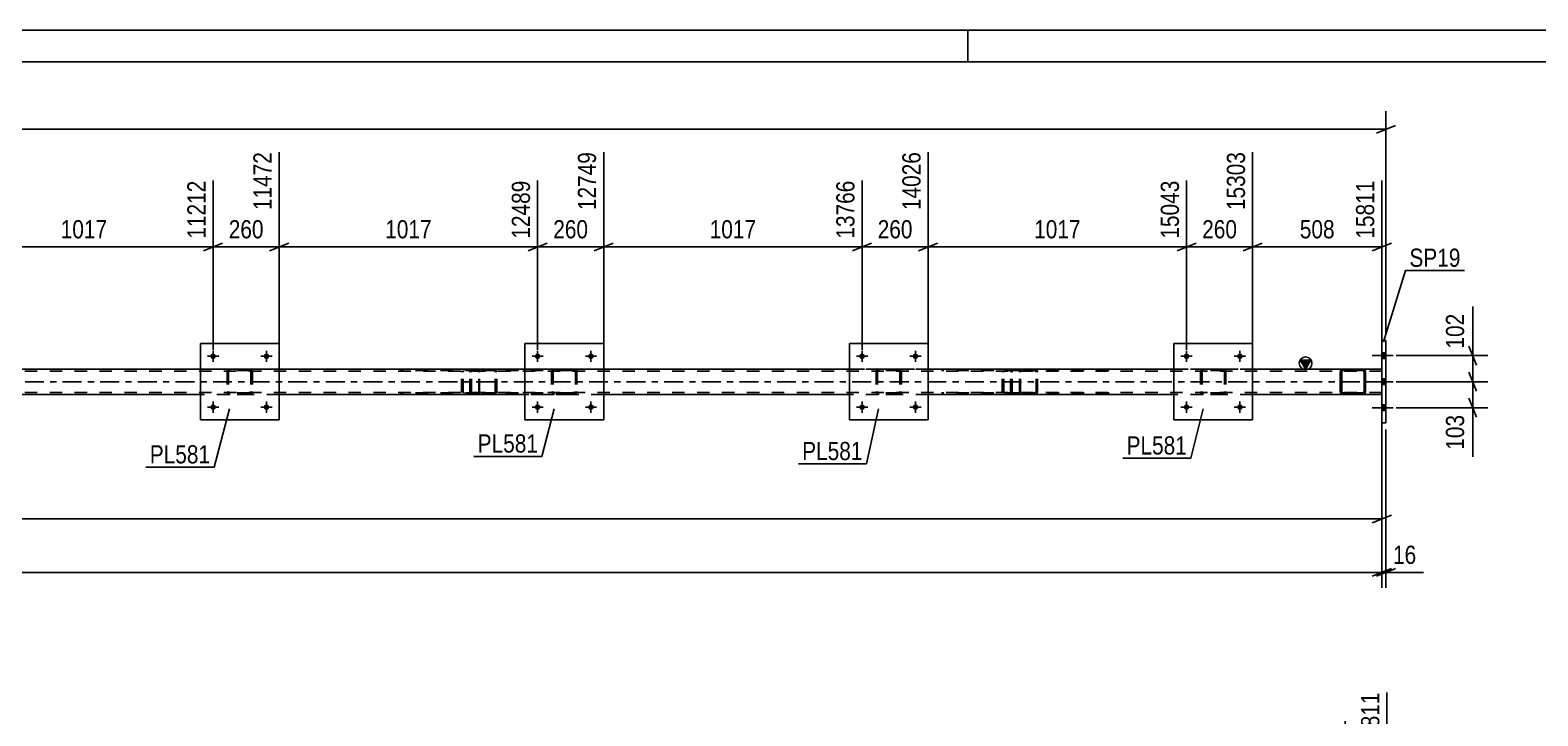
# Model space of a CAD drawing. Header units: millimetres. Extents: x -78 to 763, y -439 to 155.
# Drawn here: x 404.9 to 642.2, y 47.5 to 155.4 of the extents above; entities that cross this region are included whole.
import ezdxf

# ---------------------------------------------------------------- set-up
doc = ezdxf.new("R2010")
doc.units = ezdxf.units.MM
doc.linetypes.add('DXK_LINE_DOT2', pattern=[3.9198, 1.9599, -1.9599])
doc.linetypes.add('DXK_LINE_DOT3', pattern=[5.9187, 2.979, -0.9799, 0.9799, -0.9799])
doc.styles.add('Arial Narrow', font='ARIALN.TTF', dxfattribs={"height": 0.2})

# ---------------------------------------------------------------- blocks, each defined once
blk = doc.blocks.new('Unknown-800830732-1133')
at = {"color": 5, "linetype": 'Continuous'}
for p, q in [((762.53, 155.43), (-78.47, 155.43)), ((552.53, 150.43), (552.53, 155.43)), ((757.53, 150.43), (-73.47, 150.43))]:
    blk.add_line(p, q, dxfattribs=at)
blk = doc.blocks.new('Part-800830732-2221 - 2182')
at = {"linetype": 'Continuous'}
blk.add_hatch(color=2, dxfattribs=at).paths.add_polyline_path([(605.69, 102.08), (604.89, 103.48), (606.49, 103.48)])
at = {"color": 7, "linetype": 'DXK_LINE_DOT2'}
for p, q in [((614.66, 102.08), (74.15, 102.08)), ((444.11, 102.08), (431.71, 102.08)), ((495.19, 102.08), (482.79, 102.08)), ((546.27, 102.08), (533.87, 102.08)), ((597.35, 102.08), (584.95, 102.08)), ((617.69, 98.08), (617.69, 102.08)), ((617.69, 102.08), (617.69, 102.08)), ((617.69, 102.08), (617.69, 98.08)), ((617.69, 101.76), (13.47, 101.76)), ((617.69, 101.76), (617.69, 101.76)), ((617.69, 98.4), (13.47, 98.4)), ((444.11, 98.08), (431.71, 98.08)), ((495.19, 98.08), (482.79, 98.08)), ((546.27, 98.08), (533.87, 98.08)), ((597.35, 98.08), (584.95, 98.08)), ((617.69, 98.4), (617.69, 98.4)), ((617.69, 98.08), (617.69, 98.08))]:
    blk.add_line(p, q, dxfattribs=at)
at = {"color": 2, "linetype": 'Continuous'}
for p, q in [((431.71, 102.08), (393.03, 102.08)), ((482.79, 102.08), (444.11, 102.08)), ((533.87, 102.08), (495.19, 102.08)), ((584.95, 102.08), (546.27, 102.08)), ((611.6, 102.08), (597.35, 102.08)), ((605.69, 102.08), (604.89, 103.48)), ((604.89, 103.48), (606.49, 103.48)), ((606.49, 103.48), (605.69, 102.08)), ((617.69, 102.08), (614.66, 102.08)), ((431.71, 98.08), (393.03, 98.08)), ((482.79, 98.08), (444.11, 98.08)), ((533.87, 98.08), (495.19, 98.08)), ((584.95, 98.08), (546.27, 98.08)), ((617.69, 98.08), (597.35, 98.08))]:
    blk.add_line(p, q, dxfattribs=at)
at = {"color": 7, "linetype": 'DXK_LINE_DOT3'}
blk.add_line((13.47, 100.08), (617.69, 100.08), dxfattribs=at)
at = {"color": 2, "linetype": 'Continuous'}
blk.add_circle((605.69, 102.98), 1, dxfattribs=at)
blk = doc.blocks.new('Part-800830732-2288 - 2182')
at = {"color": 7, "linetype": 'DXK_LINE_DOT2'}
for p, q in [((475.39, 102.08), (463.23, 102.08)), ((473.3, 102.08), (473.11, 102.04)), ((474.11, 102.08), (474.11, 101.84)), ((475.49, 102.04), (475.39, 102.08)), ((475.39, 101.84), (463.23, 101.84)), ((472.82, 101.73), (472.8, 101.6)), ((472.8, 98.56), (472.8, 101.6)), ((472.83, 101.78), (472.82, 101.73)), ((473.05, 101.6), (473.07, 101.69)), ((473.05, 98.56), (473.05, 101.6)), ((473.07, 101.69), (473.12, 101.77)), ((473.12, 101.77), (473.2, 101.82)), ((473.2, 101.82), (473.3, 101.84)), ((475.39, 101.84), (475.44, 101.82)), ((475.44, 101.82), (475.49, 101.77)), ((475.58, 101.94), (475.49, 102.04)), ((475.49, 101.77), (475.51, 101.69)), ((475.51, 101.69), (475.53, 101.6)), ((475.53, 98.56), (475.53, 101.6)), ((475.64, 101.78), (475.58, 101.94)), ((475.66, 101.6), (475.64, 101.78)), ((475.66, 98.56), (475.66, 101.6)), ((475.39, 98.32), (463.23, 98.32)), ((475.39, 98.08), (463.23, 98.08)), ((472.8, 98.56), (472.81, 98.47)), ((472.81, 98.47), (472.83, 98.37)), ((473.07, 98.47), (473.05, 98.56)), ((473.12, 98.39), (473.07, 98.47)), ((473.11, 98.11), (473.3, 98.08)), ((473.2, 98.34), (473.12, 98.39)), ((473.3, 98.32), (473.2, 98.34)), ((474.11, 98.08), (474.11, 98.32)), ((475.44, 98.34), (475.39, 98.32)), ((475.39, 98.08), (475.49, 98.11)), ((475.49, 98.39), (475.44, 98.34)), ((475.51, 98.47), (475.49, 98.39)), ((475.49, 98.11), (475.58, 98.22)), ((475.53, 98.56), (475.51, 98.47)), ((475.58, 98.22), (475.64, 98.37)), ((475.64, 98.37), (475.66, 98.56))]:
    blk.add_line(p, q, dxfattribs=at)
blk = doc.blocks.new('Bolt-800830732-2224 - 2182')
at = {"linetype": 'Continuous'}
for points in [[(618.33, 103.74), (618.33, 104.62), (617.69, 104.62), (617.69, 103.74)], [(618.33, 103.74), (618.33, 104.62), (617.69, 104.62), (617.69, 103.74)], [(618.33, 103.74), (618.33, 104.62), (617.69, 104.62), (617.69, 103.74)], [(618.33, 99.64), (618.33, 100.52), (617.69, 100.52), (617.69, 99.64)], [(618.33, 99.64), (618.33, 100.52), (617.69, 100.52), (617.69, 99.64)], [(618.33, 95.54), (618.33, 96.42), (617.69, 96.42), (617.69, 95.54)], [(618.33, 95.54), (618.33, 96.42), (617.69, 96.42), (617.69, 95.54)], [(618.33, 95.54), (618.33, 96.42), (617.69, 96.42), (617.69, 95.54)]]:
    blk.add_hatch(color=1, dxfattribs=at).paths.add_polyline_path(points)
at = {"color": 1, "linetype": 'Continuous'}
for p, q in [((618.33, 104.62), (617.69, 104.62)), ((618.33, 104.62), (617.69, 104.62)), ((618.33, 104.62), (617.69, 104.62)), ((619.49, 104.18), (616.17, 104.18)), ((619.49, 104.18), (616.17, 104.18)), ((619.49, 104.18), (616.17, 104.18)), ((618.33, 103.74), (617.69, 103.74)), ((618.33, 103.74), (617.69, 103.74)), ((618.33, 103.74), (617.69, 103.74)), ((619.49, 100.08), (616.17, 100.08)), ((619.49, 100.08), (616.17, 100.08)), ((618.33, 100.52), (617.69, 100.52)), ((618.33, 100.52), (617.69, 100.52)), ((618.33, 99.64), (617.69, 99.64)), ((618.33, 99.64), (617.69, 99.64)), ((619.49, 95.98), (616.17, 95.98)), ((619.49, 95.98), (616.17, 95.98)), ((619.49, 95.98), (616.17, 95.98)), ((618.33, 96.42), (617.69, 96.42)), ((618.33, 96.42), (617.69, 96.42)), ((618.33, 96.42), (617.69, 96.42)), ((618.33, 95.54), (617.69, 95.54)), ((618.33, 95.54), (617.69, 95.54)), ((618.33, 95.54), (617.69, 95.54))]:
    blk.add_line(p, q, dxfattribs=at)
blk = doc.blocks.new('Part-800830732-2250 - 2182')
at = {"color": 7, "linetype": 'DXK_LINE_DOT2'}
for p, q in [((474.62, 102.08), (474.43, 102.04)), ((474.62, 102.08), (477.86, 102.08)), ((489.61, 102.08), (474.62, 102.08)), ((478.05, 102.04), (477.86, 102.08)), ((474.14, 101.73), (474.11, 101.6)), ((474.11, 98.56), (474.11, 101.6)), ((474.15, 101.78), (474.14, 101.73)), ((474.37, 101.6), (474.39, 101.69)), ((474.37, 98.56), (474.37, 101.6)), ((474.39, 101.69), (474.44, 101.77)), ((474.44, 101.77), (474.53, 101.82)), ((474.53, 101.82), (474.62, 101.84)), ((489.61, 101.84), (474.62, 101.84)), ((477.86, 101.84), (477.96, 101.82)), ((477.96, 101.82), (478.04, 101.77)), ((478.04, 101.77), (478.1, 101.69)), ((478.1, 101.69), (478.11, 101.6)), ((478.11, 98.56), (478.11, 101.6)), ((478.34, 101.73), (478.33, 101.78)), ((478.37, 101.6), (478.34, 101.73)), ((478.37, 98.56), (478.37, 101.6)), ((474.11, 98.56), (474.13, 98.47)), ((474.13, 98.47), (474.15, 98.37)), ((474.39, 98.47), (474.37, 98.56)), ((474.44, 98.39), (474.39, 98.47)), ((474.43, 98.11), (474.62, 98.08)), ((474.53, 98.34), (474.44, 98.39)), ((474.62, 98.32), (474.53, 98.34)), ((489.61, 98.32), (474.62, 98.32)), ((474.62, 98.08), (477.86, 98.08)), ((489.61, 98.08), (474.62, 98.08)), ((477.96, 98.34), (477.86, 98.32)), ((477.86, 98.08), (478.05, 98.11)), ((478.04, 98.39), (477.96, 98.34)), ((478.1, 98.47), (478.04, 98.39)), ((478.11, 98.56), (478.1, 98.47)), ((478.33, 98.37), (478.35, 98.47)), ((478.35, 98.47), (478.37, 98.56))]:
    blk.add_line(p, q, dxfattribs=at)
for centre, start, end in [((477.88, 101.58), 24.32, 69.2417), ((477.88, 98.58), 290.7584, 335.6801)]:
    blk.add_arc(centre, 0.496, start, end, dxfattribs=at)
blk = doc.blocks.new('Part-800830732-2269 - 2182')
at = {"color": 7, "linetype": 'DXK_LINE_DOT2'}
for p, q in [((559.76, 102.08), (559.56, 102.04)), ((559.76, 102.08), (562.99, 102.08)), ((574.75, 102.08), (559.76, 102.08)), ((563.19, 102.04), (562.99, 102.08)), ((559.28, 101.73), (559.25, 101.6)), ((559.25, 98.56), (559.25, 101.6)), ((559.29, 101.78), (559.28, 101.73)), ((559.5, 101.6), (559.52, 101.69)), ((559.5, 98.56), (559.5, 101.6)), ((559.52, 101.69), (559.58, 101.77)), ((559.58, 101.77), (559.66, 101.82)), ((559.66, 101.82), (559.76, 101.84)), ((574.75, 101.84), (559.76, 101.84)), ((562.99, 101.84), (563.09, 101.82)), ((563.09, 101.82), (563.17, 101.77)), ((563.17, 101.77), (563.23, 101.69)), ((563.23, 101.69), (563.25, 101.6)), ((563.25, 98.56), (563.25, 101.6)), ((563.48, 101.73), (563.47, 101.78)), ((563.5, 101.6), (563.48, 101.73)), ((563.5, 98.56), (563.5, 101.6)), ((559.25, 98.56), (559.27, 98.47)), ((559.27, 98.47), (559.29, 98.37)), ((559.52, 98.47), (559.5, 98.56)), ((559.58, 98.39), (559.52, 98.47)), ((559.56, 98.11), (559.76, 98.08)), ((559.66, 98.34), (559.58, 98.39)), ((559.76, 98.32), (559.66, 98.34)), ((574.75, 98.32), (559.76, 98.32)), ((559.76, 98.08), (562.99, 98.08)), ((574.75, 98.08), (559.76, 98.08)), ((563.09, 98.34), (562.99, 98.32)), ((562.99, 98.08), (563.19, 98.11)), ((563.17, 98.39), (563.09, 98.34)), ((563.23, 98.47), (563.17, 98.39)), ((563.25, 98.56), (563.23, 98.47)), ((563.47, 98.37), (563.49, 98.47)), ((563.49, 98.47), (563.5, 98.56))]:
    blk.add_line(p, q, dxfattribs=at)
for centre, start, end in [((563.01, 101.58), 24.32, 69.2417), ((563.01, 98.58), 290.7584, 335.6801)]:
    blk.add_arc(centre, 0.496, start, end, dxfattribs=at)
blk = doc.blocks.new('Part-800830732-2271 - 2182')
at = {"color": 7, "linetype": 'DXK_LINE_DOT2'}
for p, q in [((560.52, 102.08), (548.37, 102.08)), ((558.43, 102.08), (558.24, 102.04)), ((559.25, 102.08), (559.25, 101.84)), ((560.63, 102.04), (560.52, 102.08)), ((560.52, 101.84), (548.37, 101.84)), ((557.96, 101.73), (557.93, 101.6)), ((557.93, 98.56), (557.93, 101.6)), ((557.97, 101.78), (557.96, 101.73)), ((558.18, 101.6), (558.2, 101.69)), ((558.18, 98.56), (558.18, 101.6)), ((558.2, 101.69), (558.25, 101.77)), ((558.25, 101.77), (558.34, 101.82)), ((558.34, 101.82), (558.43, 101.84)), ((560.52, 101.84), (560.58, 101.82)), ((560.58, 101.82), (560.62, 101.77)), ((560.62, 101.77), (560.65, 101.69)), ((560.72, 101.94), (560.63, 102.04)), ((560.65, 101.69), (560.66, 101.6)), ((560.66, 98.56), (560.66, 101.6)), ((560.77, 101.78), (560.72, 101.94)), ((560.79, 101.6), (560.77, 101.78)), ((560.79, 98.56), (560.79, 101.6)), ((560.52, 98.32), (548.37, 98.32)), ((560.52, 98.08), (548.37, 98.08)), ((557.93, 98.56), (557.95, 98.47)), ((557.95, 98.47), (557.97, 98.37)), ((558.2, 98.47), (558.18, 98.56)), ((558.25, 98.39), (558.2, 98.47)), ((558.24, 98.11), (558.43, 98.08)), ((558.34, 98.34), (558.25, 98.39)), ((558.43, 98.32), (558.34, 98.34)), ((559.25, 98.08), (559.25, 98.32)), ((560.58, 98.34), (560.52, 98.32)), ((560.52, 98.08), (560.63, 98.11)), ((560.62, 98.39), (560.58, 98.34)), ((560.65, 98.47), (560.62, 98.39)), ((560.63, 98.11), (560.72, 98.22)), ((560.66, 98.56), (560.65, 98.47)), ((560.72, 98.22), (560.77, 98.37)), ((560.77, 98.37), (560.79, 98.56))]:
    blk.add_line(p, q, dxfattribs=at)
blk = doc.blocks.new('Part-800830732-8153 - 2182')
at = {"color": 7, "linetype": 'DXK_LINE_DOT2'}
for p, q in [((487.29, 102.04), (487.47, 102.08)), ((487.47, 102.08), (487.29, 102.04)), ((490.51, 102.08), (487.47, 102.08)), ((490.51, 102.08), (490.7, 102.04)), ((490.7, 102.04), (490.51, 102.08)), ((486.99, 101.6), (487.03, 101.78)), ((487.03, 101.78), (486.99, 101.6)), ((486.99, 101.6), (486.99, 98.56)), ((487.23, 101.6), (487.25, 101.69)), ((487.23, 101.6), (487.23, 98.56)), ((487.25, 101.69), (487.3, 101.77)), ((487.3, 101.77), (487.38, 101.82)), ((487.38, 101.82), (487.47, 101.84)), ((490.51, 101.84), (487.47, 101.84)), ((490.51, 101.84), (490.61, 101.82)), ((490.61, 101.82), (490.68, 101.77)), ((490.68, 101.77), (490.74, 101.69)), ((490.74, 101.69), (490.75, 101.6)), ((490.75, 101.6), (490.75, 98.56)), ((490.96, 101.78), (490.99, 101.6)), ((490.99, 101.6), (490.96, 101.78)), ((490.99, 101.6), (490.99, 98.56)), ((487.03, 98.38), (486.99, 98.56)), ((486.99, 98.56), (487.03, 98.38)), ((487.25, 98.47), (487.23, 98.56)), ((487.3, 98.39), (487.25, 98.47)), ((487.47, 98.08), (487.29, 98.12)), ((487.29, 98.12), (487.47, 98.08)), ((487.38, 98.34), (487.3, 98.39)), ((487.47, 98.32), (487.38, 98.34)), ((490.51, 98.32), (487.47, 98.32)), ((490.51, 98.08), (487.47, 98.08)), ((490.61, 98.34), (490.51, 98.32)), ((490.7, 98.12), (490.51, 98.08)), ((490.51, 98.08), (490.7, 98.12)), ((490.68, 98.39), (490.61, 98.34)), ((490.74, 98.47), (490.68, 98.39)), ((490.75, 98.56), (490.74, 98.47)), ((490.99, 98.56), (490.96, 98.38)), ((490.96, 98.38), (490.99, 98.56))]:
    blk.add_line(p, q, dxfattribs=at)
at = {"color": 7, "linetype": 'DXK_LINE_DOT3'}
blk.add_line((488.99, 100.08), (488.99, 100.08), dxfattribs=at)
at = {"color": 7, "linetype": 'DXK_LINE_DOT2'}
for centre, start, end in [((487.47, 101.6), 112.5, 157.5), ((487.47, 101.6), 112.5, 157.5), ((490.51, 101.6), 22.5, 67.5), ((490.51, 101.6), 22.5, 67.5), ((487.47, 98.56), 202.5, 247.5), ((487.47, 98.56), 202.5, 247.5), ((490.51, 98.56), 292.5, 337.5), ((490.51, 98.56), 292.5, 337.5)]:
    blk.add_arc(centre, 0.48, start, end, dxfattribs=at)
blk = doc.blocks.new('Part-800830732-8152 - 2182')
at = {"color": 2, "linetype": 'Continuous'}
for p, q in [((431.71, 106.08), (431.71, 94.08)), ((431.71, 106.08), (444.11, 106.08)), ((444.11, 106.08), (444.11, 94.08)), ((431.71, 94.08), (444.11, 94.08))]:
    blk.add_line(p, q, dxfattribs=at)
blk = doc.blocks.new('Part-800830732-8158 - 2182')
at = {"color": 2, "linetype": 'Continuous'}
for p, q in [((584.95, 106.08), (584.95, 94.08)), ((584.95, 106.08), (597.35, 106.08)), ((597.35, 106.08), (597.35, 94.08)), ((584.95, 94.08), (597.35, 94.08))]:
    blk.add_line(p, q, dxfattribs=at)
blk = doc.blocks.new('Part-800830732-2299 - 2182')
at = {"color": 2, "linetype": 'Continuous'}
for p, q in [((617.69, 106.58), (617.69, 106.58)), ((617.69, 106.58), (618.33, 106.58)), ((617.69, 93.58), (617.69, 106.58)), ((618.33, 106.58), (618.33, 93.58)), ((617.69, 93.58), (617.69, 93.58)), ((618.33, 93.58), (617.69, 93.58))]:
    blk.add_line(p, q, dxfattribs=at)
at = {"color": 7, "linetype": 'DXK_LINE_DOT2'}
for p, q in [((617.69, 106.58), (617.69, 93.58)), ((618.33, 93.58), (618.33, 106.58))]:
    blk.add_line(p, q, dxfattribs=at)
blk = doc.blocks.new('Part-800830732-8151 - 2182')
at = {"color": 7, "linetype": 'DXK_LINE_DOT2'}
for p, q in [((436.21, 102.04), (436.39, 102.08)), ((436.39, 102.08), (436.21, 102.04)), ((439.43, 102.08), (436.39, 102.08)), ((439.43, 102.08), (439.62, 102.04)), ((439.62, 102.04), (439.43, 102.08)), ((435.91, 101.6), (435.95, 101.78)), ((435.95, 101.78), (435.91, 101.6)), ((435.91, 101.6), (435.91, 98.56)), ((436.15, 101.6), (436.17, 101.69)), ((436.15, 101.6), (436.15, 98.56)), ((436.17, 101.69), (436.22, 101.77)), ((436.22, 101.77), (436.3, 101.82)), ((436.3, 101.82), (436.39, 101.84)), ((439.43, 101.84), (436.39, 101.84)), ((439.43, 101.84), (439.53, 101.82)), ((439.53, 101.82), (439.6, 101.77)), ((439.6, 101.77), (439.65, 101.69)), ((439.65, 101.69), (439.67, 101.6)), ((439.67, 101.6), (439.67, 98.56)), ((439.88, 101.78), (439.91, 101.6)), ((439.91, 101.6), (439.88, 101.78)), ((439.91, 101.6), (439.91, 98.56)), ((435.95, 98.38), (435.91, 98.56)), ((435.91, 98.56), (435.95, 98.38)), ((436.17, 98.47), (436.15, 98.56)), ((436.22, 98.39), (436.17, 98.47)), ((436.39, 98.08), (436.21, 98.12)), ((436.21, 98.12), (436.39, 98.08)), ((436.3, 98.34), (436.22, 98.39)), ((436.39, 98.32), (436.3, 98.34)), ((439.43, 98.32), (436.39, 98.32)), ((439.43, 98.08), (436.39, 98.08)), ((439.53, 98.34), (439.43, 98.32)), ((439.62, 98.12), (439.43, 98.08)), ((439.43, 98.08), (439.62, 98.12)), ((439.6, 98.39), (439.53, 98.34)), ((439.65, 98.47), (439.6, 98.39)), ((439.67, 98.56), (439.65, 98.47)), ((439.91, 98.56), (439.88, 98.38)), ((439.88, 98.38), (439.91, 98.56))]:
    blk.add_line(p, q, dxfattribs=at)
at = {"color": 7, "linetype": 'DXK_LINE_DOT3'}
blk.add_line((437.91, 100.08), (437.91, 100.08), dxfattribs=at)
at = {"color": 7, "linetype": 'DXK_LINE_DOT2'}
for centre, start, end in [((436.39, 101.6), 112.5, 157.5), ((436.39, 101.6), 112.5, 157.5), ((439.43, 101.6), 22.5, 67.5), ((439.43, 101.6), 22.5, 67.5), ((436.39, 98.56), 202.5, 247.5), ((436.39, 98.56), 202.5, 247.5), ((439.43, 98.56), 292.5, 337.5), ((439.43, 98.56), 292.5, 337.5)]:
    blk.add_arc(centre, 0.48, start, end, dxfattribs=at)
blk = doc.blocks.new('Part-800830732-8154 - 2182')
at = {"color": 2, "linetype": 'Continuous'}
for p, q in [((482.79, 106.08), (482.79, 94.08)), ((482.79, 106.08), (495.19, 106.08)), ((495.19, 106.08), (495.19, 94.08)), ((482.79, 94.08), (495.19, 94.08))]:
    blk.add_line(p, q, dxfattribs=at)
blk = doc.blocks.new('Part-800830732-8155 - 2182')
at = {"color": 7, "linetype": 'DXK_LINE_DOT2'}
for p, q in [((538.37, 102.04), (538.55, 102.08)), ((538.55, 102.08), (538.37, 102.04)), ((541.59, 102.08), (538.55, 102.08)), ((541.59, 102.08), (541.78, 102.04)), ((541.78, 102.04), (541.59, 102.08)), ((538.07, 101.6), (538.11, 101.78)), ((538.11, 101.78), (538.07, 101.6)), ((538.07, 101.6), (538.07, 98.56)), ((538.31, 101.6), (538.33, 101.69)), ((538.31, 101.6), (538.31, 98.56)), ((538.33, 101.69), (538.38, 101.77)), ((538.38, 101.77), (538.46, 101.82)), ((538.46, 101.82), (538.55, 101.84)), ((541.59, 101.84), (538.55, 101.84)), ((541.59, 101.84), (541.69, 101.82)), ((541.69, 101.82), (541.76, 101.77)), ((541.76, 101.77), (541.82, 101.69)), ((541.82, 101.69), (541.83, 101.6)), ((541.83, 101.6), (541.83, 98.56)), ((542.04, 101.78), (542.07, 101.6)), ((542.07, 101.6), (542.04, 101.78)), ((542.07, 101.6), (542.07, 98.56)), ((538.11, 98.38), (538.07, 98.56)), ((538.07, 98.56), (538.11, 98.38)), ((538.33, 98.47), (538.31, 98.56)), ((538.38, 98.39), (538.33, 98.47)), ((538.55, 98.08), (538.37, 98.12)), ((538.37, 98.12), (538.55, 98.08)), ((538.46, 98.34), (538.38, 98.39)), ((538.55, 98.32), (538.46, 98.34)), ((541.59, 98.32), (538.55, 98.32)), ((541.59, 98.08), (538.55, 98.08)), ((541.69, 98.34), (541.59, 98.32)), ((541.78, 98.12), (541.59, 98.08)), ((541.59, 98.08), (541.78, 98.12)), ((541.76, 98.39), (541.69, 98.34)), ((541.82, 98.47), (541.76, 98.39)), ((541.83, 98.56), (541.82, 98.47)), ((542.07, 98.56), (542.04, 98.38)), ((542.04, 98.38), (542.07, 98.56))]:
    blk.add_line(p, q, dxfattribs=at)
at = {"color": 7, "linetype": 'DXK_LINE_DOT3'}
blk.add_line((540.07, 100.08), (540.07, 100.08), dxfattribs=at)
at = {"color": 7, "linetype": 'DXK_LINE_DOT2'}
for centre, start, end in [((538.55, 101.6), 112.5, 157.5), ((538.55, 101.6), 112.5, 157.5), ((541.59, 101.6), 22.5, 67.5), ((541.59, 101.6), 22.5, 67.5), ((538.55, 98.56), 202.5, 247.5), ((538.55, 98.56), 202.5, 247.5), ((541.59, 98.56), 292.5, 337.5), ((541.59, 98.56), 292.5, 337.5)]:
    blk.add_arc(centre, 0.48, start, end, dxfattribs=at)
blk = doc.blocks.new('Part-800830732-8156 - 2182')
at = {"color": 2, "linetype": 'Continuous'}
for p, q in [((533.87, 106.08), (533.87, 94.08)), ((533.87, 106.08), (546.27, 106.08)), ((546.27, 106.08), (546.27, 94.08)), ((533.87, 94.08), (546.27, 94.08))]:
    blk.add_line(p, q, dxfattribs=at)
blk = doc.blocks.new('Part-800830732-8157 - 2182')
at = {"color": 7, "linetype": 'DXK_LINE_DOT2'}
for p, q in [((589.45, 102.04), (589.63, 102.08)), ((589.63, 102.08), (589.45, 102.04)), ((592.67, 102.08), (589.63, 102.08)), ((592.67, 102.08), (592.86, 102.04)), ((592.86, 102.04), (592.67, 102.08)), ((589.15, 101.6), (589.19, 101.78)), ((589.19, 101.78), (589.15, 101.6)), ((589.15, 101.6), (589.15, 98.56)), ((589.39, 101.6), (589.41, 101.69)), ((589.39, 101.6), (589.39, 98.56)), ((589.41, 101.69), (589.46, 101.77)), ((589.46, 101.77), (589.54, 101.82)), ((589.54, 101.82), (589.63, 101.84)), ((592.67, 101.84), (589.63, 101.84)), ((592.67, 101.84), (592.77, 101.82)), ((592.77, 101.82), (592.84, 101.77)), ((592.84, 101.77), (592.9, 101.69)), ((592.9, 101.69), (592.91, 101.6)), ((592.91, 101.6), (592.91, 98.56)), ((593.12, 101.78), (593.15, 101.6)), ((593.15, 101.6), (593.12, 101.78)), ((593.15, 101.6), (593.15, 98.56)), ((589.19, 98.38), (589.15, 98.56)), ((589.15, 98.56), (589.19, 98.38)), ((589.41, 98.47), (589.39, 98.56)), ((589.46, 98.39), (589.41, 98.47)), ((589.63, 98.08), (589.45, 98.12)), ((589.45, 98.12), (589.63, 98.08)), ((589.54, 98.34), (589.46, 98.39)), ((589.63, 98.32), (589.54, 98.34)), ((592.67, 98.32), (589.63, 98.32)), ((592.67, 98.08), (589.63, 98.08)), ((592.77, 98.34), (592.67, 98.32)), ((592.86, 98.12), (592.67, 98.08)), ((592.67, 98.08), (592.86, 98.12)), ((592.84, 98.39), (592.77, 98.34)), ((592.9, 98.47), (592.84, 98.39)), ((592.91, 98.56), (592.9, 98.47)), ((593.15, 98.56), (593.12, 98.38)), ((593.12, 98.38), (593.15, 98.56))]:
    blk.add_line(p, q, dxfattribs=at)
at = {"color": 7, "linetype": 'DXK_LINE_DOT3'}
blk.add_line((591.15, 100.08), (591.15, 100.08), dxfattribs=at)
at = {"color": 7, "linetype": 'DXK_LINE_DOT2'}
for centre, start, end in [((589.63, 101.6), 112.5, 157.5), ((589.63, 101.6), 112.5, 157.5), ((592.67, 101.6), 22.5, 67.5), ((592.67, 101.6), 22.5, 67.5), ((589.63, 98.56), 202.5, 247.5), ((589.63, 98.56), 202.5, 247.5), ((592.67, 98.56), 292.5, 337.5), ((592.67, 98.56), 292.5, 337.5)]:
    blk.add_arc(centre, 0.48, start, end, dxfattribs=at)
blk = doc.blocks.new('Part-800830732-8159 - 2182')
at = {"color": 2, "linetype": 'Continuous'}
for p, q in [((611.61, 102.08), (611.43, 102.04)), ((614.65, 102.08), (611.61, 102.08)), ((614.83, 102.04), (614.65, 102.08)), ((611.17, 101.78), (611.13, 101.6)), ((611.13, 101.6), (611.13, 98.56)), ((611.37, 101.6), (611.39, 101.69)), ((611.37, 101.6), (611.37, 98.56)), ((611.39, 101.69), (611.44, 101.77)), ((611.44, 101.77), (611.52, 101.82)), ((611.61, 101.84), (611.52, 101.82)), ((614.65, 101.84), (611.61, 101.84)), ((614.74, 101.82), (614.65, 101.84)), ((614.82, 101.77), (614.74, 101.82)), ((614.87, 101.69), (614.82, 101.77)), ((614.89, 101.6), (614.87, 101.69)), ((614.89, 98.56), (614.89, 101.6)), ((615.13, 101.6), (615.09, 101.78)), ((615.13, 101.6), (615.13, 98.56)), ((611.13, 98.56), (611.17, 98.38)), ((611.37, 98.56), (611.39, 98.47)), ((611.39, 98.47), (611.44, 98.39)), ((611.43, 98.12), (611.61, 98.08)), ((611.44, 98.39), (611.52, 98.34)), ((611.52, 98.34), (611.61, 98.32)), ((614.65, 98.32), (611.61, 98.32)), ((614.65, 98.08), (611.61, 98.08)), ((614.74, 98.34), (614.65, 98.32)), ((614.65, 98.08), (614.83, 98.12)), ((614.82, 98.39), (614.74, 98.34)), ((614.87, 98.47), (614.82, 98.39)), ((614.89, 98.56), (614.87, 98.47)), ((615.09, 98.38), (615.13, 98.56))]:
    blk.add_line(p, q, dxfattribs=at)
at = {"color": 7, "linetype": 'DXK_LINE_DOT2'}
for p, q in [((611.43, 102.04), (611.61, 102.08)), ((614.65, 102.08), (614.83, 102.04)), ((611.13, 101.6), (611.17, 101.78)), ((615.09, 101.78), (615.13, 101.6)), ((611.17, 98.38), (611.13, 98.56)), ((611.61, 98.08), (611.43, 98.12)), ((614.83, 98.12), (614.65, 98.08)), ((615.13, 98.56), (615.09, 98.38))]:
    blk.add_line(p, q, dxfattribs=at)
at = {"color": 2, "linetype": 'Continuous'}
for centre, start, end in [((611.61, 101.6), 112.5, 157.5), ((614.65, 101.6), 22.5, 67.5), ((611.61, 98.56), 202.5, 247.5), ((614.65, 98.56), 292.5, 337.5)]:
    blk.add_arc(centre, 0.48, start, end, dxfattribs=at)
at = {"color": 7, "linetype": 'DXK_LINE_DOT2'}
for centre, start, end in [((611.61, 101.6), 112.5, 157.5), ((614.65, 101.6), 22.5, 67.5), ((611.61, 98.56), 202.5, 247.5), ((614.65, 98.56), 292.5, 337.5)]:
    blk.add_arc(centre, 0.48, start, end, dxfattribs=at)
blk = doc.blocks.new('Bolt-800830732-8176 - 2182')
at = {"linetype": 'Continuous'}
for points in [[(434.15, 96.08, -1), (433.27, 96.08, -1)], [(442.55, 96.08, -1), (441.67, 96.08, -1)]]:
    blk.add_hatch(color=1, dxfattribs=at).paths.add_polyline_path(points)
at = {"color": 1, "linetype": 'Continuous'}
for p, q in [((432.83, 96.08), (434.59, 96.08)), ((433.71, 96.96), (433.71, 95.2)), ((441.23, 96.08), (442.99, 96.08)), ((442.11, 96.96), (442.11, 95.2))]:
    blk.add_line(p, q, dxfattribs=at)
blk = doc.blocks.new('Bolt-800830732-8177 - 2182')
at = {"linetype": 'Continuous'}
for points in [[(434.15, 104.08, -1), (433.27, 104.08, -1)], [(442.55, 104.08, -1), (441.67, 104.08, -1)]]:
    blk.add_hatch(color=1, dxfattribs=at).paths.add_polyline_path(points)
at = {"color": 1, "linetype": 'Continuous'}
for p, q in [((433.71, 104.96), (433.71, 103.2)), ((442.11, 104.96), (442.11, 103.2)), ((432.83, 104.08), (434.59, 104.08)), ((441.23, 104.08), (442.99, 104.08))]:
    blk.add_line(p, q, dxfattribs=at)
blk = doc.blocks.new('Bolt-800830732-8178 - 2182')
at = {"linetype": 'Continuous'}
for points in [[(485.23, 96.08, -1), (484.35, 96.08, -1)], [(493.63, 96.08, -1), (492.75, 96.08, -1)]]:
    blk.add_hatch(color=1, dxfattribs=at).paths.add_polyline_path(points)
at = {"color": 1, "linetype": 'Continuous'}
for p, q in [((483.91, 96.08), (485.67, 96.08)), ((484.79, 96.96), (484.79, 95.2)), ((492.31, 96.08), (494.07, 96.08)), ((493.19, 96.96), (493.19, 95.2))]:
    blk.add_line(p, q, dxfattribs=at)
blk = doc.blocks.new('Bolt-800830732-8179 - 2182')
at = {"linetype": 'Continuous'}
for points in [[(485.23, 104.08, -1), (484.35, 104.08, -1)], [(493.63, 104.08, -1), (492.75, 104.08, -1)]]:
    blk.add_hatch(color=1, dxfattribs=at).paths.add_polyline_path(points)
at = {"color": 1, "linetype": 'Continuous'}
for p, q in [((484.79, 104.96), (484.79, 103.2)), ((493.19, 104.96), (493.19, 103.2)), ((483.91, 104.08), (485.67, 104.08)), ((492.31, 104.08), (494.07, 104.08))]:
    blk.add_line(p, q, dxfattribs=at)
blk = doc.blocks.new('Bolt-800830732-8180 - 2182')
at = {"linetype": 'Continuous'}
for points in [[(536.31, 96.08, -1), (535.43, 96.08, -1)], [(544.71, 96.08, -1), (543.83, 96.08, -1)]]:
    blk.add_hatch(color=1, dxfattribs=at).paths.add_polyline_path(points)
at = {"color": 1, "linetype": 'Continuous'}
for p, q in [((534.99, 96.08), (536.75, 96.08)), ((535.87, 96.96), (535.87, 95.2)), ((543.39, 96.08), (545.15, 96.08)), ((544.27, 96.96), (544.27, 95.2))]:
    blk.add_line(p, q, dxfattribs=at)
blk = doc.blocks.new('Bolt-800830732-8181 - 2182')
at = {"linetype": 'Continuous'}
for points in [[(536.31, 104.08, -1), (535.43, 104.08, -1)], [(544.71, 104.08, -1), (543.83, 104.08, -1)]]:
    blk.add_hatch(color=1, dxfattribs=at).paths.add_polyline_path(points)
at = {"color": 1, "linetype": 'Continuous'}
for p, q in [((535.87, 104.96), (535.87, 103.2)), ((544.27, 104.96), (544.27, 103.2)), ((534.99, 104.08), (536.75, 104.08)), ((543.39, 104.08), (545.15, 104.08))]:
    blk.add_line(p, q, dxfattribs=at)
blk = doc.blocks.new('Bolt-800830732-8182 - 2182')
at = {"linetype": 'Continuous'}
for points in [[(587.39, 96.08, -1), (586.51, 96.08, -1)], [(595.79, 96.08, -1), (594.91, 96.08, -1)]]:
    blk.add_hatch(color=1, dxfattribs=at).paths.add_polyline_path(points)
at = {"color": 1, "linetype": 'Continuous'}
for p, q in [((586.07, 96.08), (587.83, 96.08)), ((586.95, 96.96), (586.95, 95.2)), ((594.47, 96.08), (596.23, 96.08)), ((595.35, 96.96), (595.35, 95.2))]:
    blk.add_line(p, q, dxfattribs=at)
blk = doc.blocks.new('Bolt-800830732-8183 - 2182')
at = {"linetype": 'Continuous'}
for points in [[(587.39, 104.08, -1), (586.51, 104.08, -1)], [(595.79, 104.08, -1), (594.91, 104.08, -1)]]:
    blk.add_hatch(color=1, dxfattribs=at).paths.add_polyline_path(points)
at = {"color": 1, "linetype": 'Continuous'}
for p, q in [((586.95, 104.96), (586.95, 103.2)), ((595.35, 104.96), (595.35, 103.2)), ((586.07, 104.08), (587.83, 104.08)), ((594.47, 104.08), (596.23, 104.08))]:
    blk.add_line(p, q, dxfattribs=at)
blk = doc.blocks.new('StraightDimension-800830732-14232 - 2182')
at = {"color": 7, "linetype": 'Continuous'}
for p, q in [((444.11, 103.08), (444.11, 136.24)), ((433.71, 105.08), (433.71, 131.74)), ((432.21, 120.7), (435.21, 121.9)), ((433.71, 121.3), (444.11, 121.3)), ((445.61, 121.9), (442.61, 120.7))]:
    blk.add_line(p, q, dxfattribs=at)
at = {"color": 0}
blk.add_wipeout([(442.26, 122.05), (442.26, 126.25), (435.57, 126.25), (435.57, 122.05)], dxfattribs=at)
at = {"color": 0, "linetype": 'Continuous'}
blk.add_wipeout([(443.51, 136.84), (439.31, 136.84), (439.31, 126.5), (443.51, 126.5)], dxfattribs=at)
at = {"color": 3, "linetype": 'Continuous', "style": 'Arial Narrow'}
blk.add_text('11472', height=2.863, rotation=90.0002, dxfattribs=at).set_placement((442.91, 127.1))
at = {"color": 3, "style": 'Arial Narrow'}
blk.add_text('260', height=2.863, dxfattribs=at).set_placement((436.17, 122.65))
blk = doc.blocks.new('StraightDimension-800830732-14229 - 2182')
at = {"color": 7, "linetype": 'Continuous'}
for p, q in [((495.19, 103.08), (495.19, 136.24)), ((535.87, 105.08), (535.87, 131.74)), ((496.69, 121.9), (493.69, 120.7)), ((495.19, 121.3), (535.87, 121.3)), ((534.37, 120.7), (537.37, 121.9))]:
    blk.add_line(p, q, dxfattribs=at)
at = {"color": 0, "linetype": 'Continuous'}
blk.add_wipeout([(535.27, 132.34), (531.07, 132.34), (531.07, 122), (535.27, 122)], dxfattribs=at)
at = {"color": 0}
blk.add_wipeout([(519.79, 122.05), (519.79, 126.25), (511.28, 126.25), (511.28, 122.05)], dxfattribs=at)
at = {"color": 3, "linetype": 'Continuous', "style": 'Arial Narrow'}
blk.add_text('13766', height=2.863, rotation=90.0002, dxfattribs=at).set_placement((534.67, 122.6))
at = {"color": 3, "style": 'Arial Narrow'}
blk.add_text('1017', height=2.863, dxfattribs=at).set_placement((511.88, 122.65))
blk = doc.blocks.new('StraightDimension-800830732-2405 - 2182')
at = {"color": 7, "linetype": 'Continuous'}
for p, q in [((617.69, 92.58), (617.69, 67.65)), ((3.25, 70.05), (617.69, 70.05)), ((616.19, 69.45), (619.19, 70.65))]:
    blk.add_line(p, q, dxfattribs=at)
blk = doc.blocks.new('StraightDimension-800830732-2415 - 2182')
at = {"color": 7, "linetype": 'Continuous'}
for p, q in [((617.69, 92.58), (617.69, 67.65)), ((618.33, 92.58), (618.33, 67.65)), ((616.19, 69.45), (619.19, 70.65)), ((619.83, 70.65), (616.83, 69.45)), ((617.69, 70.05), (618.33, 70.05))]:
    blk.add_line(p, q, dxfattribs=at)
at = {"color": 0}
blk.add_wipeout([(623.71, 70.8), (623.71, 75), (618.85, 75), (618.85, 70.8)], dxfattribs=at)
at = {"color": 7, "linetype": 'Continuous'}
blk.add_line((618.33, 70.05), (624.24, 70.05), dxfattribs=at)
blk.add_line((618.33, 70.05), (624.24, 70.05), dxfattribs=at)
at = {"color": 3, "style": 'Arial Narrow'}
blk.add_text('16', height=2.863, dxfattribs=at).set_placement((619.45, 71.4))
blk = doc.blocks.new('StraightDimension-800830732-14225 - 2182')
at = {"color": 7, "linetype": 'Continuous'}
for p, q in [((597.35, 103.08), (597.35, 136.24)), ((617.69, 103.08), (617.69, 131.74)), ((598.85, 121.9), (595.85, 120.7)), ((597.35, 121.3), (617.69, 121.3)), ((616.19, 120.7), (619.19, 121.9))]:
    blk.add_line(p, q, dxfattribs=at)
at = {"color": 0, "linetype": 'Continuous'}
blk.add_wipeout([(617.09, 132.34), (612.89, 132.34), (612.89, 122), (617.09, 122)], dxfattribs=at)
at = {"color": 0}
blk.add_wipeout([(610.86, 122.05), (610.86, 126.25), (604.18, 126.25), (604.18, 122.05)], dxfattribs=at)
at = {"color": 3, "linetype": 'Continuous', "style": 'Arial Narrow'}
blk.add_text('15811', height=2.863, rotation=90.0002, dxfattribs=at).set_placement((616.49, 122.6))
at = {"color": 3, "style": 'Arial Narrow'}
blk.add_text('508', height=2.863, dxfattribs=at).set_placement((604.78, 122.65))
blk = doc.blocks.new('StraightDimension-800830732-14226 - 2182')
at = {"color": 7, "linetype": 'Continuous'}
for p, q in [((597.35, 103.08), (597.35, 136.24)), ((586.95, 105.08), (586.95, 131.74)), ((585.45, 120.7), (588.45, 121.9)), ((586.95, 121.3), (597.35, 121.3)), ((598.85, 121.9), (595.85, 120.7))]:
    blk.add_line(p, q, dxfattribs=at)
at = {"color": 0}
blk.add_wipeout([(595.5, 122.05), (595.5, 126.25), (588.81, 126.25), (588.81, 122.05)], dxfattribs=at)
at = {"color": 0, "linetype": 'Continuous'}
blk.add_wipeout([(596.75, 136.84), (592.55, 136.84), (592.55, 126.5), (596.75, 126.5)], dxfattribs=at)
at = {"color": 3, "linetype": 'Continuous', "style": 'Arial Narrow'}
blk.add_text('15303', height=2.863, rotation=90.0002, dxfattribs=at).set_placement((596.15, 127.1))
at = {"color": 3, "style": 'Arial Narrow'}
blk.add_text('260', height=2.863, dxfattribs=at).set_placement((589.41, 122.65))
blk = doc.blocks.new('StraightDimension-800830732-14227 - 2182')
at = {"color": 7, "linetype": 'Continuous'}
for p, q in [((546.27, 103.08), (546.27, 136.24)), ((586.95, 105.08), (586.95, 131.74)), ((547.77, 121.9), (544.77, 120.7)), ((546.27, 121.3), (586.95, 121.3)), ((585.45, 120.7), (588.45, 121.9))]:
    blk.add_line(p, q, dxfattribs=at)
at = {"color": 0, "linetype": 'Continuous'}
blk.add_wipeout([(586.35, 132.34), (582.15, 132.34), (582.15, 122), (586.35, 122)], dxfattribs=at)
at = {"color": 0}
blk.add_wipeout([(570.87, 122.05), (570.87, 126.25), (562.36, 126.25), (562.36, 122.05)], dxfattribs=at)
at = {"color": 3, "linetype": 'Continuous', "style": 'Arial Narrow'}
blk.add_text('15043', height=2.863, rotation=90.0002, dxfattribs=at).set_placement((585.75, 122.6))
at = {"color": 3, "style": 'Arial Narrow'}
blk.add_text('1017', height=2.863, dxfattribs=at).set_placement((562.96, 122.65))
blk = doc.blocks.new('StraightDimension-800830732-14228 - 2182')
at = {"color": 7, "linetype": 'Continuous'}
for p, q in [((546.27, 103.08), (546.27, 136.24)), ((535.87, 105.08), (535.87, 131.74)), ((534.37, 120.7), (537.37, 121.9)), ((535.87, 121.3), (546.27, 121.3)), ((547.77, 121.9), (544.77, 120.7))]:
    blk.add_line(p, q, dxfattribs=at)
at = {"color": 0}
blk.add_wipeout([(544.42, 122.05), (544.42, 126.25), (537.73, 126.25), (537.73, 122.05)], dxfattribs=at)
at = {"color": 0, "linetype": 'Continuous'}
blk.add_wipeout([(545.67, 136.84), (541.47, 136.84), (541.47, 126.5), (545.67, 126.5)], dxfattribs=at)
at = {"color": 3, "linetype": 'Continuous', "style": 'Arial Narrow'}
blk.add_text('14026', height=2.863, rotation=90.0002, dxfattribs=at).set_placement((545.07, 127.1))
at = {"color": 3, "style": 'Arial Narrow'}
blk.add_text('260', height=2.863, dxfattribs=at).set_placement((538.33, 122.65))
blk = doc.blocks.new('StraightDimension-800830732-14230 - 2182')
at = {"color": 7, "linetype": 'Continuous'}
for p, q in [((495.19, 103.08), (495.19, 136.24)), ((484.79, 105.08), (484.79, 131.74)), ((483.29, 120.7), (486.29, 121.9)), ((484.79, 121.3), (495.19, 121.3)), ((496.69, 121.9), (493.69, 120.7))]:
    blk.add_line(p, q, dxfattribs=at)
at = {"color": 0}
blk.add_wipeout([(493.34, 122.05), (493.34, 126.25), (486.65, 126.25), (486.65, 122.05)], dxfattribs=at)
at = {"color": 0, "linetype": 'Continuous'}
blk.add_wipeout([(494.59, 136.84), (490.39, 136.84), (490.39, 126.5), (494.59, 126.5)], dxfattribs=at)
at = {"color": 3, "linetype": 'Continuous', "style": 'Arial Narrow'}
blk.add_text('12749', height=2.863, rotation=90.0002, dxfattribs=at).set_placement((493.99, 127.1))
at = {"color": 3, "style": 'Arial Narrow'}
blk.add_text('260', height=2.863, dxfattribs=at).set_placement((487.25, 122.65))
blk = doc.blocks.new('StraightDimension-800830732-14231 - 2182')
at = {"color": 7, "linetype": 'Continuous'}
for p, q in [((444.11, 103.08), (444.11, 136.24)), ((484.79, 105.08), (484.79, 131.74)), ((445.61, 121.9), (442.61, 120.7)), ((444.11, 121.3), (484.79, 121.3)), ((483.29, 120.7), (486.29, 121.9))]:
    blk.add_line(p, q, dxfattribs=at)
at = {"color": 0, "linetype": 'Continuous'}
blk.add_wipeout([(484.19, 132.34), (479.99, 132.34), (479.99, 122), (484.19, 122)], dxfattribs=at)
at = {"color": 0}
blk.add_wipeout([(468.71, 122.05), (468.71, 126.25), (460.2, 126.25), (460.2, 122.05)], dxfattribs=at)
at = {"color": 3, "linetype": 'Continuous', "style": 'Arial Narrow'}
blk.add_text('12489', height=2.863, rotation=90.0002, dxfattribs=at).set_placement((483.59, 122.6))
at = {"color": 3, "style": 'Arial Narrow'}
blk.add_text('1017', height=2.863, dxfattribs=at).set_placement((460.8, 122.65))
blk = doc.blocks.new('StraightDimension-800830732-14233 - 2182')
at = {"color": 7, "linetype": 'Continuous'}
for p, q in [((393.03, 103.08), (393.03, 136.24)), ((433.71, 105.08), (433.71, 131.74)), ((394.53, 121.9), (391.53, 120.7)), ((393.03, 121.3), (433.71, 121.3)), ((432.21, 120.7), (435.21, 121.9))]:
    blk.add_line(p, q, dxfattribs=at)
at = {"color": 0, "linetype": 'Continuous'}
blk.add_wipeout([(433.11, 132.34), (428.91, 132.34), (428.91, 122), (433.11, 122)], dxfattribs=at)
at = {"color": 0}
blk.add_wipeout([(417.63, 122.05), (417.63, 126.25), (409.12, 126.25), (409.12, 122.05)], dxfattribs=at)
at = {"color": 3, "linetype": 'Continuous', "style": 'Arial Narrow'}
blk.add_text('11212', height=2.863, rotation=90.0002, dxfattribs=at).set_placement((432.51, 122.6))
at = {"color": 3, "style": 'Arial Narrow'}
blk.add_text('1017', height=2.863, dxfattribs=at).set_placement((409.72, 122.65))
blk = doc.blocks.new('StraightDimension-800830732-14884 - 2182')
at = {"color": 7, "linetype": 'Continuous'}
for p, q in [((617.69, 97.08), (617.69, 76.08)), ((52.44, 78.48), (617.69, 78.48)), ((616.19, 77.88), (619.19, 79.08))]:
    blk.add_line(p, q, dxfattribs=at)
blk = doc.blocks.new('StraightDimension-800830732-14901 - 2182')
at = {"color": 7, "linetype": 'Continuous'}
for p, q in [((618.33, 107.58), (618.33, 142.68)), ((616.83, 139.23), (619.83, 140.43)), ((2.61, 139.83), (618.33, 139.83))]:
    blk.add_line(p, q, dxfattribs=at)
blk = doc.blocks.new('StraightDimension-800830732-16175 - 2182')
at = {"color": 7, "linetype": 'Continuous'}
for p, q in [((631.39, 105.68), (632.59, 102.68)), ((619.93, 104.18), (634.39, 104.18)), ((631.99, 100.08), (631.99, 104.18)), ((619.93, 100.08), (634.39, 100.08)), ((632.59, 98.58), (631.39, 101.58))]:
    blk.add_line(p, q, dxfattribs=at)
at = {"color": 0}
blk.add_wipeout([(631.24, 111.39), (627.04, 111.39), (627.04, 104.7), (631.24, 104.7)], dxfattribs=at)
at = {"color": 7, "linetype": 'Continuous'}
blk.add_line((631.99, 104.18), (631.99, 111.91), dxfattribs=at)
blk.add_line((631.99, 104.18), (631.99, 111.91), dxfattribs=at)
at = {"color": 3, "style": 'Arial Narrow'}
blk.add_text('102', height=2.863, rotation=90.0002, dxfattribs=at).set_placement((630.64, 105.3))
blk = doc.blocks.new('StraightDimension-800830732-16176 - 2182')
at = {"color": 7, "linetype": 'Continuous'}
for p, q in [((619.93, 100.08), (634.39, 100.08)), ((631.39, 101.58), (632.59, 98.58)), ((631.99, 95.98), (631.99, 100.08)), ((632.59, 94.48), (631.39, 97.48)), ((619.93, 95.98), (634.39, 95.98))]:
    blk.add_line(p, q, dxfattribs=at)
at = {"color": 0}
blk.add_wipeout([(631.24, 95.45), (627.04, 95.45), (627.04, 88.77), (631.24, 88.77)], dxfattribs=at)
at = {"color": 7, "linetype": 'Continuous'}
blk.add_line((631.99, 95.98), (631.99, 88.24), dxfattribs=at)
blk.add_line((631.99, 95.98), (631.99, 88.24), dxfattribs=at)
at = {"color": 3, "style": 'Arial Narrow'}
blk.add_text('103', height=2.863, rotation=90.0002, dxfattribs=at).set_placement((630.64, 89.37))
blk = doc.blocks.new('StraightDimension-800830732-13129 - 2550')
at = {"color": 7, "linetype": 'Continuous'}
for p, q in [((618.49, 3), (618.49, 51.16)), ((611.93, 10.61), (611.93, 46.66)), ((610.43, 35.62), (613.43, 36.82)), ((611.93, 36.22), (618.49, 36.22)), ((619.99, 36.82), (616.99, 35.62))]:
    blk.add_line(p, q, dxfattribs=at)
at = {"color": 0}
blk.add_wipeout([(618.55, 36.97), (618.55, 41.17), (611.87, 41.17), (611.87, 36.97)], dxfattribs=at)
at = {"color": 0, "linetype": 'Continuous'}
blk.add_wipeout([(617.89, 51.76), (613.69, 51.76), (613.69, 41.42), (617.89, 41.42)], dxfattribs=at)
at = {"color": 3, "linetype": 'Continuous', "style": 'Arial Narrow'}
blk.add_text('15811', height=2.863, rotation=90.0002, dxfattribs=at).set_placement((617.29, 42.02))
at = {"color": 3, "style": 'Arial Narrow'}
blk.add_text('164', height=2.863, dxfattribs=at).set_placement((612.47, 37.57))
blk = doc.blocks.new('Mark-800830732-14174 - 2182')
at = {"color": 0}
blk.add_wipeout([(587.01, 88.62), (587.01, 91.62), (577.51, 91.62), (577.51, 88.62)], dxfattribs=at)
blk.add_wipeout([(587.01, 88.62), (587.01, 91.62), (577.51, 91.62), (577.51, 88.62)], dxfattribs=at)
at = {"color": 30, "linetype": 'Continuous'}
for p in [(589.55, 95.79), (576.91, 88.02)]:
    blk.add_line(p, (587.61, 88.02), dxfattribs=at)
at = {"color": 3, "style": 'Arial Narrow'}
blk.add_text('PL581', height=2.863, dxfattribs=at).set_placement((577.51, 88.62))
blk = doc.blocks.new('Mark-800830732-2295 - 2182')
at = {"color": 0}
blk.add_wipeout([(630.08, 118.17), (630.08, 121.17), (622.04, 121.17), (622.04, 118.17)], dxfattribs=at)
blk.add_wipeout([(630.08, 118.17), (630.08, 121.17), (622.04, 121.17), (622.04, 118.17)], dxfattribs=at)
at = {"color": 30, "linetype": 'Continuous'}
for p, q in [((617.97, 106.35), (621.44, 117.57)), ((621.44, 117.57), (630.68, 117.57))]:
    blk.add_line(p, q, dxfattribs=at)
at = {"color": 3, "style": 'Arial Narrow'}
blk.add_text('SP19', height=2.863, dxfattribs=at).set_placement((622.04, 118.17))
blk = doc.blocks.new('Mark-800830732-14165 - 2182')
at = {"color": 0}
blk.add_wipeout([(433.25, 87.21), (433.25, 90.21), (423.74, 90.21), (423.74, 87.21)], dxfattribs=at)
blk.add_wipeout([(433.25, 87.21), (433.25, 90.21), (423.74, 90.21), (423.74, 87.21)], dxfattribs=at)
at = {"color": 30, "linetype": 'Continuous'}
for p in [(436.31, 95.79), (423.14, 86.61)]:
    blk.add_line(p, (433.85, 86.61), dxfattribs=at)
at = {"color": 3, "style": 'Arial Narrow'}
blk.add_text('PL581', height=2.863, dxfattribs=at).set_placement((423.74, 87.21))
blk = doc.blocks.new('Mark-800830732-14168 - 2182')
at = {"color": 0}
blk.add_wipeout([(484.86, 88.92), (484.86, 91.92), (475.36, 91.92), (475.36, 88.92)], dxfattribs=at)
blk.add_wipeout([(484.86, 88.92), (484.86, 91.92), (475.36, 91.92), (475.36, 88.92)], dxfattribs=at)
at = {"color": 30, "linetype": 'Continuous'}
for p in [(487.39, 95.79), (474.76, 88.32)]:
    blk.add_line(p, (485.46, 88.32), dxfattribs=at)
at = {"color": 3, "style": 'Arial Narrow'}
blk.add_text('PL581', height=2.863, dxfattribs=at).set_placement((475.36, 88.92))
blk = doc.blocks.new('Mark-800830732-14171 - 2182')
at = {"color": 0}
blk.add_wipeout([(535.94, 87.74), (535.94, 90.74), (526.44, 90.74), (526.44, 87.74)], dxfattribs=at)
blk.add_wipeout([(535.94, 87.74), (535.94, 90.74), (526.44, 90.74), (526.44, 87.74)], dxfattribs=at)
at = {"color": 30, "linetype": 'Continuous'}
for p in [(538.47, 95.79), (525.84, 87.14)]:
    blk.add_line(p, (536.54, 87.14), dxfattribs=at)
at = {"color": 3, "style": 'Arial Narrow'}
blk.add_text('PL581', height=2.863, dxfattribs=at).set_placement((526.44, 87.74))

msp = doc.modelspace()

# ---------------------------------------------------------------- block references
for name in ['Unknown-800830732-1133', 'Part-800830732-8152 - 2182', 'Bolt-800830732-8177 - 2182', 'Part-800830732-8154 - 2182', 'Bolt-800830732-8179 - 2182', 'Part-800830732-8156 - 2182', 'Bolt-800830732-8181 - 2182', 'Part-800830732-8158 - 2182', 'Bolt-800830732-8183 - 2182', 'Bolt-800830732-2224 - 2182', 'Part-800830732-2299 - 2182', 'Part-800830732-2221 - 2182', 'Part-800830732-8151 - 2182', 'Part-800830732-2288 - 2182', 'Part-800830732-2250 - 2182', 'Part-800830732-8153 - 2182', 'Part-800830732-8155 - 2182', 'Part-800830732-2271 - 2182', 'Part-800830732-2269 - 2182', 'Part-800830732-8157 - 2182', 'Part-800830732-8159 - 2182', 'Bolt-800830732-8176 - 2182', 'Bolt-800830732-8178 - 2182', 'Bolt-800830732-8180 - 2182', 'Bolt-800830732-8182 - 2182']:
    msp.add_blockref(name, (0, 0))

# ---------------------------------------------------------------- next in the draw order: block references
for name in ['StraightDimension-800830732-14232 - 2182', 'StraightDimension-800830732-14229 - 2182', 'StraightDimension-800830732-14225 - 2182', 'StraightDimension-800830732-2405 - 2182', 'StraightDimension-800830732-13129 - 2550']:
    msp.add_blockref(name, (0, 0))

# ---------------------------------------------------------------- next in the draw order: block references
for name in ['StraightDimension-800830732-14233 - 2182', 'StraightDimension-800830732-14230 - 2182', 'StraightDimension-800830732-14226 - 2182', 'StraightDimension-800830732-2415 - 2182']:
    msp.add_blockref(name, (0, 0))

# ---------------------------------------------------------------- next in the draw order: block references
for name in ['StraightDimension-800830732-14231 - 2182', 'StraightDimension-800830732-14227 - 2182', 'StraightDimension-800830732-14884 - 2182']:
    msp.add_blockref(name, (0, 0))

# ---------------------------------------------------------------- next in the draw order: block references
for name in ['StraightDimension-800830732-14228 - 2182', 'Mark-800830732-14165 - 2182', 'Mark-800830732-14168 - 2182', 'Mark-800830732-14171 - 2182', 'Mark-800830732-14174 - 2182']:
    msp.add_blockref(name, (0, 0))

# ---------------------------------------------------------------- next in the draw order: block references
msp.add_blockref('StraightDimension-800830732-14901 - 2182', (0, 0))

# ---------------------------------------------------------------- next in the draw order: block references
msp.add_blockref('StraightDimension-800830732-16175 - 2182', (0, 0))

# ---------------------------------------------------------------- next in the draw order: block references
for name in ['Mark-800830732-2295 - 2182', 'StraightDimension-800830732-16176 - 2182']:
    msp.add_blockref(name, (0, 0))

doc.saveas('drawing.dxf')
